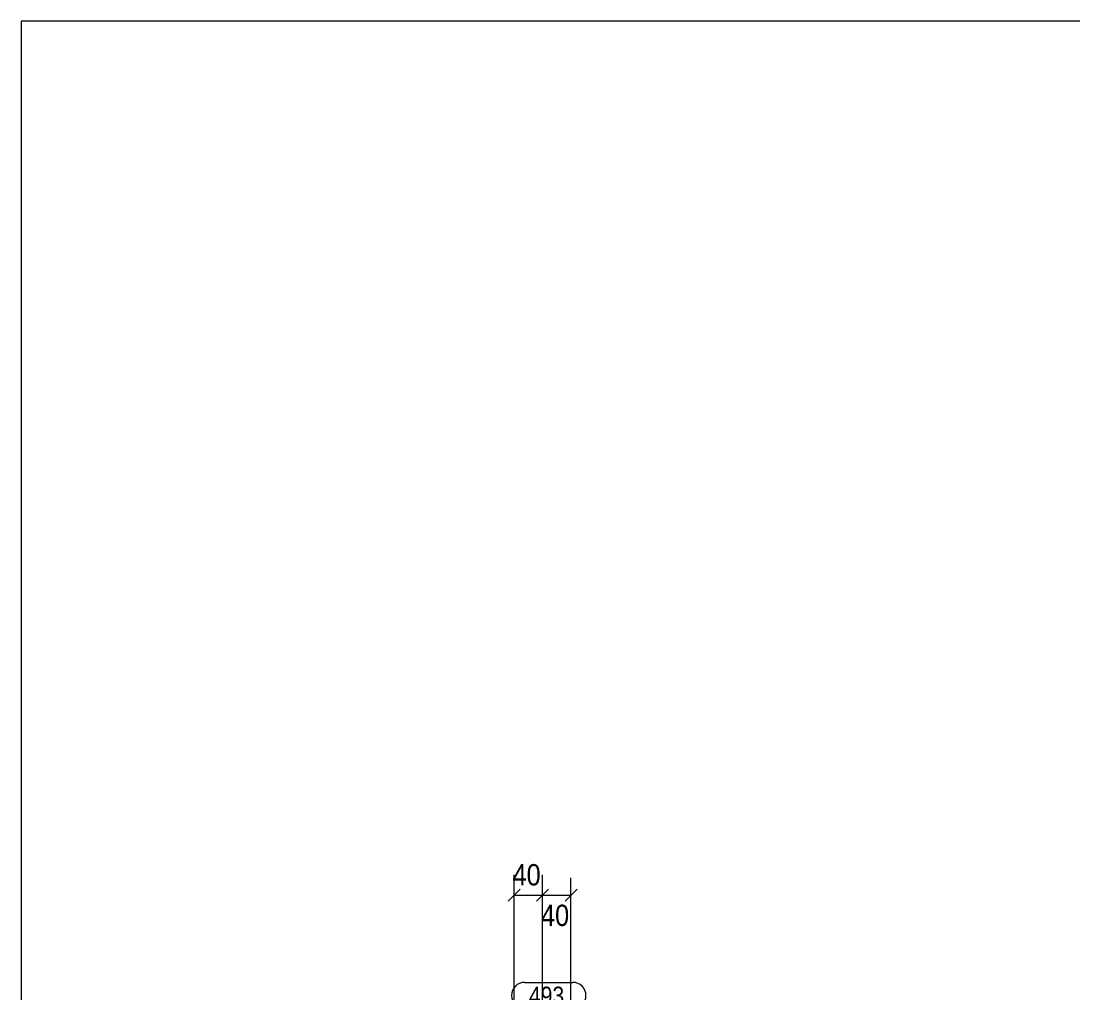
# Model space of a CAD drawing. Header units: millimetres. Extents: x 2 to 579, y 1 to 825.
# Drawn here: x 5 to 152.9, y 688.4 to 825 of the extents above; entities that cross this region are included whole.
import ezdxf

# ---------------------------------------------------------------- set-up
doc = ezdxf.new("R2010")
doc.units = ezdxf.units.MM
doc.linetypes.add('XKITLINE00', pattern=[0])
for name, color, linetype, lineweight in [('Dimensions', 7, 'Continuous', 0), ('DrawingSheet', 5, 'Continuous', 0), ('PartMark', 7, 'Continuous', 0)]:
    doc.layers.add(name, color=color, linetype=linetype, lineweight=lineweight)
doc.styles.add('ARIAL', font='ARIAL.TTF')

# ---------------------------------------------------------------- blocks, each defined once
blk = doc.blocks.new('*A121')
at = {"layer": 'DrawingSheet', "color": 5, "linetype": 'XKITLINE00', "lineweight": 0}
for p, q in [((579, 825), (5, 825)), ((5, 825), (5, 5))]:
    blk.add_line(p, q, dxfattribs=at)
blk = doc.blocks.new('*A243')
at = {"layer": 'Dimensions', "color": 7, "linetype": 'XKITLINE00', "lineweight": 0}
for p, q in [((74.3, 683.7), (74.3, 705.02)), ((78.3, 668.57), (78.3, 705.02)), ((75.15, 703.02), (73.46, 701.33)), ((79.15, 703.02), (77.46, 701.33)), ((74.3, 702.17), (78.3, 702.17))]:
    blk.add_line(p, q, dxfattribs=at)
at = {"layer": 'Dimensions', "color": 3}
for p in [(74.3, 702.17), (78.3, 702.17)]:
    blk.add_point(p, dxfattribs=at)
at = {"layer": 'Dimensions', "color": 3, "style": 'ARIAL', "width": 0.85}
blk.add_text('40', height=3, dxfattribs=at).set_placement((74.08, 703.52))
blk = doc.blocks.new('*A244')
at = {"layer": 'Dimensions', "color": 7, "linetype": 'XKITLINE00', "lineweight": 0}
for p, q in [((78.3, 668.57), (78.3, 704.57)), ((82.3, 683.7), (82.3, 704.57)), ((79.15, 703.02), (77.46, 701.33)), ((83.15, 703.02), (81.46, 701.33)), ((78.3, 702.17), (82.3, 702.17))]:
    blk.add_line(p, q, dxfattribs=at)
at = {"layer": 'Dimensions', "color": 3}
for p in [(78.3, 702.17), (82.3, 702.17)]:
    blk.add_point(p, dxfattribs=at)
at = {"layer": 'Dimensions', "color": 3, "style": 'ARIAL', "width": 0.85}
blk.add_text('40', height=3, dxfattribs=at).set_placement((78.08, 697.82))
blk = doc.blocks.new('*A249')
at = {"layer": 'PartMark', "color": 7, "linetype": 'XKITLINE00', "lineweight": 0}
for p, q in [((75.79, 689.9), (82.55, 689.9)), ((75.79, 686.2), (82.55, 686.2))]:
    blk.add_line(p, q, dxfattribs=at)
for centre, start, end in [((75.79, 688.05), 90, 270), ((82.55, 688.05), 270, 90)]:
    blk.add_arc(centre, 1.85, start, end, dxfattribs=at)
at = {"layer": 'PartMark', "color": 3, "style": 'ARIAL', "width": 0.85}
blk.add_text('493', height=2.5, dxfattribs=at).set_placement((76.39, 686.8))

msp = doc.modelspace()

# ---------------------------------------------------------------- block references
at = {"lineweight": 0}
for name in ['*A121', '*A243', '*A244', '*A249']:
    msp.add_blockref(name, (0, 0), dxfattribs=at)

doc.saveas('drawing.dxf')
